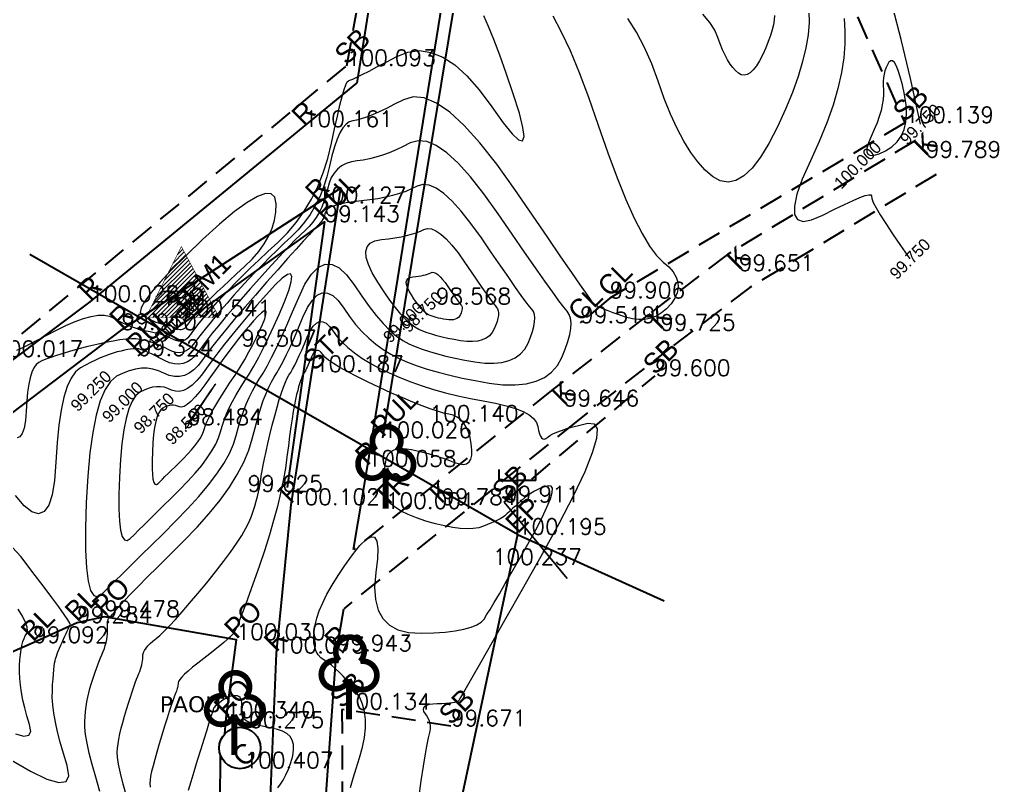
# Model space of a CAD drawing. Extents: x 0 to 10087, y 0 to 10179.
# Drawn here: x 9980.7 to 10041.9, y 10032 to 10079.9 of the extents above; entities that cross this region are included whole.
import ezdxf
from ezdxf.enums import TextEntityAlignment as Align

# ---------------------------------------------------------------- set-up
doc = ezdxf.new("R2010")
doc.units = 0
doc.header["$MEASUREMENT"] = 0
for name, pattern in [('ACAD_ISO10W100', [18, 12, -3, 0, -3]), ('DASHDOT', [1, 0.5, -0.25, 0, -0.25]), ('DASHED', [0.75, 0.5, -0.25]), ('HIDDEN', [0.375, 0.25, -0.125])]:
    doc.linetypes.add(name, pattern=pattern)
for name, color, linetype in [('2', 1, 'Continuous'), ('4', 3, 'Continuous'), ('Contour_RL', 44, 'Continuous'), ('TBM', 32, 'Continuous'), ('TEXT', 7, 'Continuous'), ('TREES', 3, 'Continuous')]:
    doc.layers.add(name, color=color, linetype=linetype)
for name, color, linetype, lineweight in [('BT ROAD', 251, 'Continuous', 30), ('BUILDING', 6, 'Continuous', 30), ('Contours', 42, 'Continuous', 13), ('EP', 5, 'ACAD_ISO10W100', 30), ('GRASS', 3, 'DASHDOT', 25), ('KATCHA RASTA', 42, 'HIDDEN', 30), ('SB', 1, 'DASHED', 30)]:
    doc.layers.add(name, color=color, linetype=linetype, lineweight=lineweight)
doc.styles.add('ROMANS', font='romans.shx', dxfattribs={"height": 3})
doc.styles.add('style19', font='', dxfattribs={"height": 5})
doc.styles.get('style19').set_extended_font_data('Swis721 Th BT')

# ---------------------------------------------------------------- blocks, each defined once
blk = doc.blocks.new('EP')
at = {"layer": 'EP', "linetype": 'Continuous'}
for p, q in [((-1.431, 4.235), (-1.431, 5.083)), ((0, 4.235), (0, 5.083)), ((1.431, 4.235), (1.431, 5.083)), ((-1.431, 4.235), (0, 4.235)), ((0, 0), (0, 4.235)), ((1.431, 4.235), (0, 4.235))]:
    blk.add_line(p, q, dxfattribs=at)

msp = doc.modelspace()

# ---------------------------------------------------------------- hatches: boundary and pattern name
at = {"layer": 'TBM'}
h = msp.add_hatch(dxfattribs=at)
h.set_pattern_fill('ANSI31', color=1, scale=1.511708, style=0)
h.set_pattern_definition([(45, (2399.75747, 2370.95507), (-0.1336173758, 0.1336173758), [])])
h.paths.add_polyline_path([(9988.598, 10061.248), (9993.187, 10061.248), (9990.819, 10065.685)])
h.paths.add_polyline_path([(9989.419, 10061.784), (9992.248, 10061.784), (9992.248, 10063.144), (9989.419, 10063.144)], flags=24)

# ---------------------------------------------------------------- linework, layer by layer
at = {"layer": '2', "linetype": 'Continuous'}
msp.add_lwpolyline([(10011.01, 10049.706), (10014.955, 10044.931)], dxfattribs=at)
at = {"layer": 'BT ROAD', "linetype": 'Continuous'}
for points in [[(10011.273, 10129.997), (10007.952, 10112.579), (10002.566, 10080.759), (10001.802, 10075.892)], [(10001.587, 10046.737), (10002.453, 10051.932), (10007.106, 10080.734), (10012.371, 10112.502), (10015.395, 10129.049)], [(9985.112, 10062.233), (10001.802, 10075.892)], [(9987.074, 10060.479), (10000.773, 10069.341)], [(10000.773, 10069.341), (9997.662, 10049.535), (9996.745, 10040.273), (9996.295, 10029.259), (9995.755, 10016.574), (9995.867, 9989.542), (9995.903, 9981.52), (9995.112, 9957.316), (9993.788, 9944.376), (9988.412, 9922.136), (9987.497, 9918.574)], [(9954.236, 10039.067), (9985.112, 10062.233)], [(9987.074, 10060.479), (9955.832, 10036.81)], [(9974.516, 9809.473), (9976.941, 9843.458), (9981.797, 9881.25), (9988.253, 9905.308), (9992.267, 9920.784), (9997.86, 9943.287), (10000.02, 9958.399), (10000.091, 9979.29), (9999.99, 9990.83), (10000, 10000), (9999.731, 10016.955), (9999.772, 10030.035), (10000.529, 10040.393), (10000.971, 10043.045)]]:
    msp.add_lwpolyline(points, dxfattribs=at)
at = {"layer": 'BUILDING', "linetype": 'Continuous'}
for points in [[(10003.428, 10053.72), (10009.392, 10089.772), (10013.145, 10111.862)], [(9988.111, 10058.86), (9999.776, 10067.226), (9997.428, 10050.628)], [(9993.539, 10035.226), (9993.615, 10036.211), (9994.265, 10041.093), (9986.004, 10042.531), (9984.293, 10042.168), (9981.555, 10040.918), (9975.019, 10038.045)], [(9993.222, 10027.973), (9993.262, 10033.887)]]:
    msp.add_lwpolyline(points, dxfattribs=at)
msp.add_circle((9994.478, 10034.334), 1.296, dxfattribs=at)
at = {"layer": 'Contours', "color": 122, "linetype": 'Continuous'}
for points in [[(10037.044, 10073.328), (10036.424, 10076.2), (10035.847, 10078.633), (10035.312, 10080.626)], [(9980.538, 10059.207), (9980.896, 10059.376), (9981.319, 10059.584), (9981.806, 10059.831), (9982.359, 10060.116), (9982.977, 10060.441), (9983.603, 10060.754), (9984.179, 10061.005), (9984.705, 10061.194), (9985.182, 10061.321), (9985.61, 10061.386), (9985.988, 10061.389), (9986.317, 10061.33), (9986.596, 10061.21), (9986.851, 10061.064), (9987.105, 10060.932), (9987.36, 10060.814), (9987.614, 10060.708), (9987.867, 10060.616), (9988.121, 10060.537), (9988.375, 10060.472), (9988.628, 10060.419), (9988.876, 10060.371), (9989.112, 10060.318), (9989.338, 10060.26), (9989.552, 10060.197), (9989.755, 10060.128), (9989.947, 10060.055), (9990.128, 10059.976), (9990.298, 10059.893), (9990.459, 10059.822), (9990.613, 10059.783), (9990.761, 10059.774), (9990.903, 10059.796), (9991.037, 10059.849), (9991.166, 10059.932), (9991.287, 10060.047), (9991.403, 10060.192), (9991.527, 10060.365), (9991.675, 10060.561), (9991.848, 10060.78), (9992.046, 10061.023), (9992.268, 10061.289), (9992.515, 10061.578), (9992.786, 10061.891), (9993.082, 10062.227), (9993.41, 10062.589), (9993.779, 10062.98), (9994.189, 10063.4), (9994.639, 10063.849), (9995.13, 10064.327), (9995.662, 10064.833), (9996.234, 10065.369), (9996.847, 10065.934), (9997.454, 10066.538), (9998.007, 10067.191), (9998.507, 10067.893), (9998.953, 10068.644), (9999.346, 10069.445), (9999.685, 10070.294), (9999.971, 10071.193), (10000.203, 10072.141), (10000.399, 10073.053), (10000.577, 10073.844), (10000.737, 10074.515), (10000.879, 10075.064), (10001.002, 10075.493), (10001.107, 10075.801), (10001.194, 10075.988), (10001.263, 10076.055), (10001.362, 10076.083), (10001.541, 10076.158), (10001.799, 10076.279), (10002.137, 10076.445), (10002.555, 10076.658), (10003.052, 10076.916), (10003.629, 10077.22), (10004.286, 10077.57), (10004.988, 10077.847), (10005.703, 10077.932), (10006.429, 10077.826), (10007.168, 10077.527), (10007.918, 10077.037), (10008.681, 10076.355), (10009.455, 10075.481), (10010.242, 10074.415), (10010.956, 10073.412), (10011.514, 10072.724), (10011.915, 10072.352), (10012.161, 10072.296), (10012.25, 10072.555), (10012.183, 10073.131), (10011.96, 10074.022), (10011.581, 10075.229), (10011.141, 10076.517), (10010.737, 10077.648), (10010.37, 10078.625), (10010.039, 10079.445), (10009.743, 10080.11)], [(10014.05, 10080.1), (10014.583, 10079.11), (10015.134, 10077.932), (10015.704, 10076.567), (10016.292, 10075.014), (10016.897, 10073.272), (10017.499, 10071.533), (10018.074, 10069.985), (10018.621, 10068.629), (10019.142, 10067.464), (10019.635, 10066.49), (10020.102, 10065.707), (10020.541, 10065.116), (10020.953, 10064.717), (10021.31, 10064.41), (10021.582, 10064.097), (10021.77, 10063.779), (10021.874, 10063.456), (10021.893, 10063.127), (10021.827, 10062.792), (10021.678, 10062.452), (10021.443, 10062.107), (10021.157, 10061.789), (10020.851, 10061.533), (10020.526, 10061.337), (10020.181, 10061.203), (10019.816, 10061.129), (10019.431, 10061.117), (10019.027, 10061.166), (10018.603, 10061.275), (10018.192, 10061.412), (10017.827, 10061.539), (10017.508, 10061.658), (10017.236, 10061.769), (10017.009, 10061.871), (10016.829, 10061.964), (10016.694, 10062.049), (10016.606, 10062.126), (10016.472, 10062.301), (10016.2, 10062.68), (10015.791, 10063.264), (10015.244, 10064.053), (10014.559, 10065.047), (10013.736, 10066.245), (10012.776, 10067.648), (10011.678, 10069.256), (10010.549, 10070.84), (10009.493, 10072.172), (10008.511, 10073.252), (10007.604, 10074.079), (10006.77, 10074.654), (10006.01, 10074.977), (10005.324, 10075.047), (10004.712, 10074.865), (10004.16, 10074.576), (10003.652, 10074.321), (10003.188, 10074.103), (10002.769, 10073.921), (10002.394, 10073.774), (10002.064, 10073.663), (10001.778, 10073.588), (10001.537, 10073.549), (10001.323, 10073.485), (10001.117, 10073.339), (10000.921, 10073.109), (10000.735, 10072.796), (10000.557, 10072.399), (10000.388, 10071.918), (10000.229, 10071.355), (10000.079, 10070.708), (9999.915, 10070.036), (9999.712, 10069.399), (9999.472, 10068.798), (9999.194, 10068.231), (9998.878, 10067.698), (9998.524, 10067.201), (9998.132, 10066.739), (9997.702, 10066.311), (9997.253, 10065.895), (9996.804, 10065.466), (9996.355, 10065.025), (9995.905, 10064.572), (9995.456, 10064.107), (9995.006, 10063.629), (9994.556, 10063.139), (9994.106, 10062.637), (9993.674, 10062.146), (9993.277, 10061.689), (9992.917, 10061.266), (9992.592, 10060.877), (9992.303, 10060.522), (9992.05, 10060.201), (9991.832, 10059.915), (9991.651, 10059.663), (9991.483, 10059.45), (9991.305, 10059.282), (9991.117, 10059.16), (9990.92, 10059.082), (9990.714, 10059.05), (9990.497, 10059.063), (9990.271, 10059.121), (9990.036, 10059.225), (9989.797, 10059.345), (9989.562, 10059.454), (9989.33, 10059.553), (9989.101, 10059.641), (9988.875, 10059.718), (9988.652, 10059.783), (9988.432, 10059.838), (9988.216, 10059.882), (9987.977, 10059.909), (9987.691, 10059.912), (9987.357, 10059.891), (9986.975, 10059.846), (9986.545, 10059.778), (9986.067, 10059.686), (9985.541, 10059.569), (9984.968, 10059.43), (9984.397, 10059.281), (9983.88, 10059.14), (9983.417, 10059.005), (9983.006, 10058.878), (9982.649, 10058.758), (9982.346, 10058.644), (9982.095, 10058.538), (9981.898, 10058.439), (9981.737, 10058.307), (9981.594, 10058.105), (9981.468, 10057.831), (9981.361, 10057.487), (9981.271, 10057.071), (9981.199, 10056.584), (9981.145, 10056.026), (9981.109, 10055.397), (9981.064, 10054.799), (9980.985, 10054.333), (9980.873, 10053.999), (9980.726, 10053.797), (9980.544, 10053.728)], [(10030.069, 10080.377), (10030.08, 10079.683), (10030.018, 10078.93), (10029.883, 10078.117), (10029.674, 10077.245), (10029.391, 10076.314), (10029.034, 10075.324), (10028.604, 10074.275), (10028.101, 10073.166), (10027.565, 10072.122), (10027.037, 10071.265), (10026.518, 10070.595), (10026.007, 10070.113), (10025.504, 10069.818), (10025.01, 10069.71), (10024.524, 10069.79), (10024.047, 10070.058), (10023.579, 10070.466), (10023.123, 10070.971), (10022.68, 10071.572), (10022.248, 10072.269), (10021.828, 10073.062), (10021.42, 10073.951), (10021.023, 10074.936), (10020.639, 10076.017), (10020.236, 10077.11), (10019.784, 10078.13), (10019.284, 10079.077), (10018.735, 10079.951)], [(10027.921, 10080.137), (10027.898, 10079.855), (10027.847, 10079.55), (10027.768, 10079.223), (10027.662, 10078.874), (10027.529, 10078.503), (10027.367, 10078.109), (10027.178, 10077.693), (10026.977, 10077.302), (10026.78, 10076.98), (10026.585, 10076.729), (10026.393, 10076.548), (10026.205, 10076.438), (10026.019, 10076.397), (10025.837, 10076.427), (10025.658, 10076.528), (10025.483, 10076.681), (10025.312, 10076.87), (10025.145, 10077.096), (10024.984, 10077.357), (10024.826, 10077.655), (10024.673, 10077.988), (10024.524, 10078.358), (10024.38, 10078.763), (10024.18, 10079.207), (10023.864, 10079.694), (10023.433, 10080.222)], [(10032.272, 10079.941), (10032.307, 10079.178), (10032.324, 10078.363), (10032.259, 10077.491), (10032.113, 10076.56), (10031.885, 10075.572), (10031.577, 10074.525), (10031.187, 10073.421), (10030.715, 10072.258), (10030.163, 10071.038), (10029.655, 10069.891), (10029.32, 10068.951), (10029.158, 10068.217), (10029.168, 10067.69), (10029.35, 10067.369), (10029.704, 10067.255), (10030.231, 10067.347), (10030.931, 10067.646), (10031.665, 10068.016), (10032.299, 10068.323), (10032.832, 10068.567), (10033.263, 10068.749), (10033.594, 10068.867), (10033.823, 10068.923), (10033.951, 10068.916), (10033.978, 10068.845), (10033.995, 10068.695), (10034.093, 10068.447), (10034.273, 10068.102), (10034.534, 10067.66), (10034.876, 10067.12), (10035.299, 10066.483), (10035.803, 10065.748), (10036.389, 10064.916)], [(9985.726, 10031.624), (9985.462, 10032.51), (9985.24, 10033.308), (9985.062, 10034.019), (9984.927, 10034.643), (9984.834, 10035.181), (9984.785, 10035.631), (9984.78, 10035.994), (9984.799, 10036.309), (9984.827, 10036.618), (9984.864, 10036.92), (9984.908, 10037.215), (9984.961, 10037.503), (9985.023, 10037.784), (9985.092, 10038.058), (9985.17, 10038.325), (9985.252, 10038.584), (9985.335, 10038.835), (9985.419, 10039.078), (9985.504, 10039.312), (9985.589, 10039.538), (9985.675, 10039.755), (9985.762, 10039.964), (9985.849, 10040.165), (9985.931, 10040.36), (9986.003, 10040.553), (9986.063, 10040.743), (9986.112, 10040.931), (9986.15, 10041.117), (9986.177, 10041.3), (9986.194, 10041.481), (9986.199, 10041.66), (9986.2, 10041.827), (9986.203, 10041.974), (9986.208, 10042.1), (9986.215, 10042.206), (9986.225, 10042.29), (9986.236, 10042.355), (9986.25, 10042.399), (9986.266, 10042.422), (9986.289, 10042.444), (9986.327, 10042.483), (9986.378, 10042.54), (9986.443, 10042.615), (9986.521, 10042.707), (9986.613, 10042.816), (9986.719, 10042.944), (9986.838, 10043.088), (9987.013, 10043.288), (9987.285, 10043.58), (9987.653, 10043.964), (9988.118, 10044.439), (9988.68, 10045.007), (9989.338, 10045.667), (9990.093, 10046.419), (9990.945, 10047.263), (9991.801, 10048.141), (9992.565, 10048.998), (9993.239, 10049.832), (9993.823, 10050.644), (9994.316, 10051.433), (9994.718, 10052.2), (9995.03, 10052.945), (9995.251, 10053.667), (9995.426, 10054.35), (9995.601, 10054.975), (9995.774, 10055.542), (9995.945, 10056.051), (9996.116, 10056.502), (9996.285, 10056.895), (9996.453, 10057.231), (9996.62, 10057.509), (9996.794, 10057.786), (9996.982, 10058.117), (9997.186, 10058.504), (9997.404, 10058.945), (9997.637, 10059.442), (9997.886, 10059.994), (9998.149, 10060.601), (9998.426, 10061.263), (9998.716, 10061.875), (9999.014, 10062.333), (9999.319, 10062.636), (9999.633, 10062.785), (9999.956, 10062.779), (10000.286, 10062.618), (10000.625, 10062.303), (10000.971, 10061.834), (10001.333, 10061.306), (10001.714, 10060.817), (10002.116, 10060.366), (10002.539, 10059.954), (10002.982, 10059.58), (10003.446, 10059.245), (10003.93, 10058.948), (10004.434, 10058.69), (10004.973, 10058.457), (10005.559, 10058.235), (10006.193, 10058.025), (10006.874, 10057.827), (10007.603, 10057.64), (10008.379, 10057.465), (10009.203, 10057.301), (10010.074, 10057.149), (10010.928, 10057.047), (10011.7, 10057.031), (10012.391, 10057.101), (10013, 10057.258), (10013.527, 10057.502), (10013.972, 10057.832), (10014.336, 10058.249), (10014.618, 10058.753), (10014.833, 10059.276), (10014.999, 10059.753), (10015.115, 10060.184), (10015.181, 10060.569), (10015.197, 10060.907), (10015.164, 10061.198), (10015.08, 10061.443), (10014.946, 10061.642), (10014.74, 10061.891), (10014.438, 10062.286), (10014.042, 10062.828), (10013.55, 10063.517), (10012.963, 10064.352), (10012.281, 10065.334), (10011.504, 10066.463), (10010.631, 10067.738), (10009.741, 10068.987), (10008.908, 10070.037), (10008.134, 10070.888), (10007.419, 10071.541), (10006.761, 10071.994), (10006.162, 10072.249), (10005.621, 10072.304), (10005.139, 10072.161), (10004.69, 10071.931), (10004.251, 10071.727), (10003.821, 10071.548), (10003.4, 10071.396), (10002.989, 10071.269), (10002.587, 10071.167), (10002.194, 10071.092), (10001.811, 10071.042), (10001.451, 10070.982), (10001.127, 10070.876), (10000.84, 10070.724), (10000.589, 10070.526), (10000.375, 10070.282), (10000.198, 10069.992), (10000.058, 10069.656), (9999.954, 10069.273), (9999.857, 10068.879), (9999.738, 10068.504), (9999.597, 10068.15), (9999.434, 10067.817), (9999.248, 10067.504), (9999.04, 10067.211), (9998.809, 10066.939), (9998.556, 10066.688), (9998.272, 10066.42), (9997.947, 10066.099), (9997.58, 10065.724), (9997.172, 10065.295), (9996.723, 10064.814), (9996.233, 10064.278), (9995.702, 10063.69), (9995.13, 10063.048), (9994.561, 10062.401), (9994.039, 10061.8), (9993.564, 10061.243), (9993.137, 10060.731), (9992.756, 10060.264), (9992.423, 10059.842), (9992.137, 10059.465), (9991.898, 10059.133), (9991.677, 10058.853), (9991.443, 10058.632), (9991.196, 10058.471), (9990.937, 10058.369), (9990.665, 10058.327), (9990.38, 10058.344), (9990.083, 10058.421), (9989.773, 10058.557), (9989.472, 10058.713), (9989.198, 10058.85), (9988.953, 10058.969), (9988.736, 10059.069), (9988.548, 10059.151), (9988.389, 10059.213), (9988.257, 10059.257), (9988.155, 10059.282), (9988.056, 10059.293), (9987.938, 10059.295), (9987.8, 10059.286), (9987.642, 10059.267), (9987.464, 10059.239), (9987.267, 10059.201), (9987.049, 10059.153), (9986.812, 10059.095), (9986.56, 10059.025), (9986.298, 10058.939), (9986.025, 10058.838), (9985.743, 10058.721), (9985.449, 10058.589), (9985.146, 10058.442), (9984.832, 10058.279), (9984.507, 10058.102), (9984.195, 10057.847), (9983.918, 10057.455), (9983.675, 10056.926), (9983.466, 10056.258), (9983.292, 10055.454), (9983.153, 10054.511), (9983.048, 10053.431), (9982.978, 10052.214), (9982.892, 10051.056), (9982.74, 10050.153), (9982.521, 10049.507), (9982.237, 10049.116), (9981.886, 10048.981), (9981.469, 10049.103), (9980.986, 10049.48), (9980.436, 10050.112)], [(9987.404, 10031.269), (9987.18, 10032.082), (9987.009, 10032.768), (9986.89, 10033.327), (9986.823, 10033.76), (9986.809, 10034.066), (9986.829, 10034.32), (9986.863, 10034.596), (9986.913, 10034.896), (9986.977, 10035.218), (9987.057, 10035.564), (9987.151, 10035.932), (9987.261, 10036.322), (9987.386, 10036.736), (9987.513, 10037.143), (9987.632, 10037.514), (9987.742, 10037.849), (9987.844, 10038.149), (9987.936, 10038.412), (9988.02, 10038.64), (9988.094, 10038.832), (9988.16, 10038.987), (9988.218, 10039.125), (9988.268, 10039.26), (9988.311, 10039.394), (9988.345, 10039.526), (9988.372, 10039.656), (9988.391, 10039.785), (9988.403, 10039.912), (9988.407, 10040.038), (9988.419, 10040.165), (9988.458, 10040.296), (9988.524, 10040.432), (9988.615, 10040.573), (9988.732, 10040.718), (9988.875, 10040.867), (9989.045, 10041.021), (9989.24, 10041.18), (9989.473, 10041.374), (9989.752, 10041.638), (9990.077, 10041.97), (9990.45, 10042.371), (9990.87, 10042.841), (9991.336, 10043.38), (9991.849, 10043.987), (9992.41, 10044.663), (9992.964, 10045.349), (9993.46, 10045.988), (9993.897, 10046.579), (9994.276, 10047.123), (9994.596, 10047.62), (9994.858, 10048.069), (9995.061, 10048.471), (9995.206, 10048.825), (9995.315, 10049.15), (9995.414, 10049.462), (9995.503, 10049.763), (9995.58, 10050.052), (9995.646, 10050.329), (9995.702, 10050.594), (9995.747, 10050.847), (9995.781, 10051.088), (9995.817, 10051.348), (9995.869, 10051.656), (9995.936, 10052.012), (9996.019, 10052.416), (9996.118, 10052.868), (9996.233, 10053.369), (9996.363, 10053.918), (9996.509, 10054.515), (9996.66, 10055.107), (9996.805, 10055.642), (9996.943, 10056.118), (9997.076, 10056.537), (9997.203, 10056.898), (9997.324, 10057.201), (9997.438, 10057.446), (9997.547, 10057.633), (9997.657, 10057.809), (9997.777, 10058.02), (9997.907, 10058.266), (9998.046, 10058.547), (9998.194, 10058.863), (9998.352, 10059.214), (9998.519, 10059.6), (9998.696, 10060.022), (9998.88, 10060.411), (9999.069, 10060.702), (9999.264, 10060.895), (9999.464, 10060.989), (9999.669, 10060.986), (9999.879, 10060.884), (10000.094, 10060.683), (10000.315, 10060.385), (10000.565, 10060.039), (10000.869, 10059.7), (10001.226, 10059.366), (10001.638, 10059.038), (10002.103, 10058.715), (10002.621, 10058.398), (10003.194, 10058.086), (10003.82, 10057.781), (10004.483, 10057.488), (10005.167, 10057.217), (10005.871, 10056.967), (10006.596, 10056.738), (10007.342, 10056.53), (10008.108, 10056.344), (10008.894, 10056.178), (10009.701, 10056.034), (10010.47, 10055.893), (10011.141, 10055.734), (10011.715, 10055.558), (10012.191, 10055.365), (10012.57, 10055.156), (10012.852, 10054.929), (10013.036, 10054.685), (10013.123, 10054.424), (10013.166, 10054.179), (10013.219, 10053.98), (10013.281, 10053.827), (10013.352, 10053.721), (10013.433, 10053.662), (10013.524, 10053.649), (10013.624, 10053.683), (10013.734, 10053.764), (10013.873, 10053.869), (10014.062, 10053.975), (10014.3, 10054.082), (10014.588, 10054.191), (10014.926, 10054.301), (10015.313, 10054.412), (10015.749, 10054.525), (10016.236, 10054.639), (10016.637, 10054.61), (10016.818, 10054.291), (10016.78, 10053.683), (10016.522, 10052.786), (10016.045, 10051.599), (10015.347, 10050.124), (10014.431, 10048.359), (10013.294, 10046.305), (10012.124, 10044.241), (10011.106, 10042.445), (10010.239, 10040.918), (10009.523, 10039.66), (10008.959, 10038.67), (10008.547, 10037.949), (10008.287, 10037.497), (10008.178, 10037.313), (10008.128, 10037.266), (10008.044, 10037.225), (10007.926, 10037.189), (10007.774, 10037.159), (10007.588, 10037.134), (10007.367, 10037.114), (10007.113, 10037.1), (10006.825, 10037.092), (10006.546, 10037.077), (10006.319, 10037.044), (10006.145, 10036.994), (10006.023, 10036.926), (10005.954, 10036.84), (10005.937, 10036.737), (10005.973, 10036.615), (10006.061, 10036.477), (10006.165, 10036.328), (10006.248, 10036.177), (10006.31, 10036.024), (10006.352, 10035.869), (10006.372, 10035.712), (10006.372, 10035.553), (10006.351, 10035.392), (10006.309, 10035.229), (10006.247, 10034.98), (10006.166, 10034.559), (10006.065, 10033.969), (10005.945, 10033.207), (10005.806, 10032.275), (10005.647, 10031.172)], [(10001.408, 10031.869), (10001.571, 10032.439), (10001.756, 10033.054), (10001.962, 10033.715), (10002.149, 10034.377), (10002.274, 10035), (10002.338, 10035.581), (10002.34, 10036.122), (10002.28, 10036.621), (10002.158, 10037.08), (10001.975, 10037.499), (10001.73, 10037.876), (10001.458, 10038.219), (10001.193, 10038.533), (10000.935, 10038.819), (10000.683, 10039.076), (10000.439, 10039.306), (10000.202, 10039.506), (9999.971, 10039.678), (9999.748, 10039.822), (9999.546, 10039.969), (9999.382, 10040.153), (9999.255, 10040.372), (9999.166, 10040.628), (9999.114, 10040.919), (9999.1, 10041.246), (9999.123, 10041.609), (9999.183, 10042.008), (9999.289, 10042.442), (9999.448, 10042.909), (9999.66, 10043.41), (9999.926, 10043.944), (10000.246, 10044.512), (10000.619, 10045.113), (10001.045, 10045.748), (10001.524, 10046.416), (10001.99, 10046.999), (10002.376, 10047.374), (10002.68, 10047.544), (10002.903, 10047.507), (10003.045, 10047.265), (10003.107, 10046.816), (10003.088, 10046.161), (10002.987, 10045.299), (10002.909, 10044.396), (10002.953, 10043.616), (10003.121, 10042.958), (10003.412, 10042.423), (10003.827, 10042.01), (10004.365, 10041.719), (10005.027, 10041.552), (10005.812, 10041.506), (10006.614, 10041.535), (10007.328, 10041.586), (10007.953, 10041.662), (10008.49, 10041.761), (10008.938, 10041.884), (10009.297, 10042.031), (10009.567, 10042.202), (10009.749, 10042.397), (10009.912, 10042.65), (10010.126, 10042.998), (10010.391, 10043.441), (10010.707, 10043.978), (10011.074, 10044.61), (10011.493, 10045.337), (10011.962, 10046.158), (10012.482, 10047.074), (10012.98, 10047.973), (10013.381, 10048.746), (10013.686, 10049.392), (10013.896, 10049.912), (10014.008, 10050.305), (10014.025, 10050.571), (10013.946, 10050.711), (10013.77, 10050.724), (10013.548, 10050.665), (10013.328, 10050.59), (10013.112, 10050.498), (10012.898, 10050.391), (10012.688, 10050.266), (10012.48, 10050.126), (10012.276, 10049.969), (10012.074, 10049.795), (10011.883, 10049.621), (10011.709, 10049.463), (10011.554, 10049.322), (10011.416, 10049.196), (10011.296, 10049.086), (10011.194, 10048.992), (10011.109, 10048.914), (10011.043, 10048.852), (10010.972, 10048.794), (10010.873, 10048.73), (10010.748, 10048.658), (10010.595, 10048.58), (10010.415, 10048.494), (10010.208, 10048.402), (10009.973, 10048.302), (10009.711, 10048.195), (10009.414, 10048.104), (10009.073, 10048.051), (10008.688, 10048.035), (10008.26, 10048.058), (10007.788, 10048.118), (10007.272, 10048.216), (10006.713, 10048.352), (10006.111, 10048.525), (10005.523, 10048.723), (10005.012, 10048.929), (10004.575, 10049.145), (10004.214, 10049.37), (10003.928, 10049.604), (10003.717, 10049.847), (10003.581, 10050.1), (10003.521, 10050.362), (10003.503, 10050.626), (10003.493, 10050.886), (10003.493, 10051.141), (10003.501, 10051.392), (10003.519, 10051.638), (10003.545, 10051.88), (10003.58, 10052.118), (10003.624, 10052.351), (10003.691, 10052.562), (10003.797, 10052.736), (10003.94, 10052.873), (10004.12, 10052.971), (10004.339, 10053.032), (10004.595, 10053.055), (10004.89, 10053.041), (10005.221, 10052.988), (10005.57, 10052.914), (10005.916, 10052.832), (10006.257, 10052.742), (10006.595, 10052.646), (10006.929, 10052.542), (10007.259, 10052.43), (10007.585, 10052.312), (10007.908, 10052.186), (10008.205, 10052.091), (10008.454, 10052.064), (10008.656, 10052.106), (10008.811, 10052.216), (10008.917, 10052.395), (10008.977, 10052.643), (10008.988, 10052.959), (10008.952, 10053.344), (10008.878, 10053.739), (10008.775, 10054.088), (10008.642, 10054.391), (10008.48, 10054.648), (10008.29, 10054.858), (10008.069, 10055.022), (10007.82, 10055.139), (10007.541, 10055.21), (10007.217, 10055.278), (10006.831, 10055.385), (10006.382, 10055.533), (10005.871, 10055.721), (10005.298, 10055.948), (10004.662, 10056.216), (10003.965, 10056.523), (10003.204, 10056.871), (10002.457, 10057.224), (10001.796, 10057.551), (10001.222, 10057.85), (10000.736, 10058.121), (10000.336, 10058.366), (10000.023, 10058.583), (9999.797, 10058.773), (9999.658, 10058.935), (9999.564, 10059.063), (9999.471, 10059.148), (9999.382, 10059.192), (9999.294, 10059.194), (9999.208, 10059.153), (9999.125, 10059.071), (9999.044, 10058.946), (9998.966, 10058.78), (9998.89, 10058.6), (9998.818, 10058.435), (9998.751, 10058.285), (9998.687, 10058.15), (9998.628, 10058.03), (9998.573, 10057.924), (9998.521, 10057.834), (9998.474, 10057.759), (9998.427, 10057.679), (9998.378, 10057.574), (9998.327, 10057.444), (9998.272, 10057.29), (9998.216, 10057.111), (9998.156, 10056.907), (9998.094, 10056.678), (9998.03, 10056.425), (9997.963, 10056.132), (9997.894, 10055.783), (9997.822, 10055.38), (9997.747, 10054.922), (9997.671, 10054.408), (9997.591, 10053.839), (9997.51, 10053.216), (9997.426, 10052.537), (9997.324, 10051.813), (9997.19, 10051.053), (9997.023, 10050.258), (9996.823, 10049.426), (9996.591, 10048.56), (9996.327, 10047.657), (9996.03, 10046.719), (9995.7, 10045.745), (9995.372, 10044.81), (9995.079, 10043.99), (9994.822, 10043.285), (9994.6, 10042.694), (9994.413, 10042.217), (9994.262, 10041.855), (9994.147, 10041.608), (9994.067, 10041.475), (9993.984, 10041.384), (9993.858, 10041.265), (9993.69, 10041.116), (9993.48, 10040.938), (9993.227, 10040.732), (9992.932, 10040.496), (9992.595, 10040.231), (9992.216, 10039.937), (9991.841, 10039.643), (9991.515, 10039.379), (9991.24, 10039.145), (9991.015, 10038.94), (9990.839, 10038.764), (9990.714, 10038.618), (9990.639, 10038.502), (9990.614, 10038.415), (9990.612, 10038.343), (9990.605, 10038.27), (9990.594, 10038.196), (9990.578, 10038.121), (9990.559, 10038.044), (9990.534, 10037.967), (9990.505, 10037.889), (9990.472, 10037.81), (9990.427, 10037.699), (9990.364, 10037.525), (9990.283, 10037.287), (9990.183, 10036.986), (9990.065, 10036.621), (9989.929, 10036.193), (9989.774, 10035.701), (9989.601, 10035.147), (9989.43, 10034.586), (9989.28, 10034.078), (9989.152, 10033.623), (9989.046, 10033.221), (9988.962, 10032.871), (9988.899, 10032.574), (9988.859, 10032.329), (9988.84, 10032.137), (9988.862, 10031.888)], [(9980.058, 10033.667), (9981.374, 10032.887), (9982.405, 10032.389), (9983.151, 10032.175), (9983.612, 10032.244), (9983.788, 10032.596), (9983.678, 10033.231), (9983.444, 10033.984), (9983.243, 10034.689), (9983.076, 10035.346), (9982.943, 10035.957), (9982.844, 10036.519), (9982.779, 10037.034), (9982.747, 10037.501), (9982.75, 10037.921), (9982.77, 10038.299), (9982.792, 10038.64), (9982.815, 10038.944), (9982.84, 10039.211), (9982.867, 10039.442), (9982.895, 10039.636), (9982.924, 10039.793), (9982.955, 10039.914), (9982.99, 10040.022), (9983.033, 10040.143), (9983.083, 10040.277), (9983.141, 10040.423), (9983.206, 10040.582), (9983.278, 10040.754), (9983.358, 10040.938), (9983.445, 10041.135), (9983.531, 10041.326), (9983.609, 10041.496), (9983.677, 10041.644), (9983.736, 10041.769), (9983.787, 10041.871), (9983.828, 10041.952), (9983.861, 10042.01), (9983.885, 10042.046), (9983.853, 10042.134), (9983.72, 10042.348), (9983.485, 10042.689), (9983.149, 10043.156), (9982.712, 10043.749), (9982.173, 10044.468), (9981.533, 10045.314), (9980.791, 10046.287), (9979.976, 10047.192)], [(9980.443, 10035.229), (9980.959, 10035.081), (9981.277, 10035.128), (9981.399, 10035.371), (9981.324, 10035.81), (9981.162, 10036.338), (9981.024, 10036.845), (9980.91, 10037.334), (9980.821, 10037.803), (9980.755, 10038.253), (9980.714, 10038.683), (9980.696, 10039.094), (9980.703, 10039.486), (9980.726, 10039.851), (9980.759, 10040.184), (9980.801, 10040.484), (9980.852, 10040.751), (9980.912, 10040.986), (9980.982, 10041.188), (9981.06, 10041.357), (9981.148, 10041.493), (9981.201, 10041.65), (9981.174, 10041.882), (9981.066, 10042.188), (9980.878, 10042.569), (9980.611, 10043.024)], [(9996.843, 10031.845), (9997.02, 10032.064), (9997.192, 10032.332), (9997.357, 10032.649), (9997.516, 10033.015), (9997.669, 10033.43), (9997.787, 10033.846), (9997.841, 10034.217), (9997.831, 10034.543), (9997.757, 10034.824), (9997.619, 10035.059), (9997.418, 10035.249), (9997.152, 10035.394), (9996.822, 10035.494), (9996.476, 10035.569), (9996.162, 10035.64), (9995.879, 10035.708), (9995.629, 10035.772), (9995.409, 10035.832), (9995.222, 10035.888), (9995.066, 10035.941), (9994.942, 10035.989), (9994.842, 10036.044), (9994.758, 10036.115), (9994.689, 10036.202), (9994.637, 10036.306), (9994.601, 10036.425), (9994.581, 10036.56), (9994.577, 10036.711), (9994.59, 10036.879), (9994.602, 10037.043), (9994.598, 10037.187), (9994.578, 10037.309), (9994.542, 10037.411), (9994.49, 10037.491), (9994.421, 10037.55), (9994.337, 10037.587), (9994.237, 10037.604), (9994.128, 10037.604), (9994.017, 10037.591), (9993.904, 10037.565), (9993.789, 10037.527), (9993.673, 10037.477), (9993.554, 10037.414), (9993.434, 10037.338), (9993.312, 10037.249), (9993.197, 10037.16), (9993.097, 10037.079), (9993.012, 10037.008), (9992.943, 10036.947), (9992.889, 10036.895), (9992.851, 10036.852), (9992.828, 10036.819), (9992.82, 10036.795), (9992.82, 10036.776), (9992.818, 10036.756), (9992.815, 10036.737), (9992.811, 10036.717), (9992.806, 10036.697), (9992.8, 10036.676), (9992.792, 10036.655), (9992.783, 10036.635), (9992.76, 10036.568), (9992.708, 10036.411), (9992.629, 10036.162), (9992.522, 10035.823), (9992.387, 10035.393), (9992.224, 10034.872), (9992.034, 10034.261), (9991.815, 10033.558), (9991.597, 10032.851), (9991.407, 10032.227), (9991.246, 10031.685)]]:
    msp.add_lwpolyline(points, dxfattribs=at)
for points in [[(10034.852, 10071.671), (10035.251, 10071.92), (10035.579, 10072.224), (10035.835, 10072.582), (10036.02, 10072.993), (10036.134, 10073.459), (10036.176, 10073.98), (10036.147, 10074.554), (10036.047, 10075.183), (10035.913, 10075.788), (10035.782, 10076.292), (10035.655, 10076.696), (10035.532, 10076.999), (10035.412, 10077.201), (10035.296, 10077.302), (10035.183, 10077.302), (10035.075, 10077.202), (10034.975, 10077.043), (10034.892, 10076.868), (10034.825, 10076.677), (10034.773, 10076.469), (10034.738, 10076.245), (10034.719, 10076.005), (10034.715, 10075.749), (10034.728, 10075.477), (10034.733, 10075.186), (10034.71, 10074.874), (10034.658, 10074.541), (10034.577, 10074.188), (10034.466, 10073.814), (10034.327, 10073.42), (10034.158, 10073.004), (10033.961, 10072.568), (10033.789, 10072.163), (10033.699, 10071.842), (10033.689, 10071.605), (10033.76, 10071.451), (10033.912, 10071.38), (10034.144, 10071.394), (10034.458, 10071.491)], [(9984.874, 10049.678), (9984.828, 10048.062), (9984.83, 10046.703), (9984.883, 10045.604), (9984.985, 10044.763), (9985.137, 10044.181), (9985.339, 10043.858), (9985.591, 10043.794), (9985.892, 10043.988), (9986.249, 10044.343), (9986.667, 10044.757), (9987.146, 10045.232), (9987.687, 10045.766), (9988.288, 10046.362), (9988.951, 10047.017), (9989.676, 10047.733), (9990.461, 10048.51), (9991.234, 10049.299), (9991.922, 10050.055), (9992.525, 10050.777), (9993.042, 10051.465), (9993.473, 10052.119), (9993.82, 10052.74), (9994.081, 10053.327), (9994.256, 10053.88), (9994.395, 10054.404), (9994.545, 10054.903), (9994.707, 10055.378), (9994.881, 10055.828), (9995.066, 10056.254), (9995.264, 10056.655), (9995.473, 10057.032), (9995.694, 10057.384), (9995.93, 10057.761), (9996.187, 10058.214), (9996.465, 10058.741), (9996.763, 10059.344), (9997.081, 10060.021), (9997.419, 10060.774), (9997.778, 10061.601), (9998.157, 10062.504), (9998.552, 10063.339), (9998.958, 10063.963), (9999.375, 10064.376), (9999.803, 10064.579), (10000.243, 10064.571), (10000.694, 10064.352), (10001.155, 10063.922), (10001.629, 10063.282), (10002.101, 10062.572), (10002.56, 10061.933), (10003.007, 10061.366), (10003.441, 10060.87), (10003.862, 10060.445), (10004.271, 10060.092), (10004.667, 10059.81), (10005.05, 10059.6), (10005.444, 10059.429), (10005.873, 10059.267), (10006.337, 10059.113), (10006.835, 10058.968), (10007.368, 10058.831), (10007.936, 10058.703), (10008.539, 10058.583), (10009.176, 10058.472), (10009.801, 10058.397), (10010.367, 10058.385), (10010.872, 10058.436), (10011.317, 10058.551), (10011.703, 10058.73), (10012.029, 10058.971), (10012.295, 10059.276), (10012.501, 10059.645), (10012.659, 10060.028), (10012.78, 10060.378), (10012.865, 10060.693), (10012.914, 10060.974), (10012.925, 10061.221), (10012.901, 10061.435), (10012.839, 10061.614), (10012.742, 10061.76), (10012.591, 10061.942), (10012.37, 10062.231), (10012.08, 10062.628), (10011.72, 10063.131), (10011.291, 10063.743), (10010.791, 10064.461), (10010.223, 10065.287), (10009.585, 10066.22), (10008.933, 10067.135), (10008.324, 10067.903), (10007.757, 10068.526), (10007.233, 10069.004), (10006.752, 10069.335), (10006.314, 10069.522), (10005.918, 10069.562), (10005.565, 10069.458), (10005.22, 10069.288), (10004.85, 10069.133), (10004.454, 10068.995), (10004.031, 10068.872), (10003.584, 10068.764), (10003.11, 10068.673), (10002.61, 10068.597), (10002.085, 10068.536), (10001.579, 10068.479), (10001.137, 10068.413), (10000.759, 10068.339), (10000.445, 10068.256), (10000.195, 10068.165), (10000.009, 10068.065), (9999.887, 10067.957), (9999.829, 10067.84), (9999.801, 10067.721), (9999.765, 10067.609), (9999.723, 10067.503), (9999.673, 10067.403), (9999.618, 10067.309), (9999.555, 10067.221), (9999.486, 10067.14), (9999.41, 10067.065), (9999.29, 10066.945), (9999.088, 10066.73), (9998.804, 10066.421), (9998.438, 10066.018), (9997.99, 10065.52), (9997.46, 10064.927), (9996.848, 10064.239), (9996.154, 10063.457), (9995.448, 10062.655), (9994.801, 10061.909), (9994.212, 10061.219), (9993.682, 10060.585), (9993.21, 10060.006), (9992.797, 10059.482), (9992.443, 10059.015), (9992.146, 10058.603), (9991.875, 10058.254), (9991.595, 10057.975), (9991.306, 10057.766), (9991.009, 10057.628), (9990.703, 10057.559), (9990.388, 10057.56), (9990.064, 10057.632), (9989.731, 10057.773), (9989.391, 10057.924), (9989.041, 10058.025), (9988.684, 10058.076), (9988.318, 10058.076), (9987.944, 10058.025), (9987.562, 10057.924), (9987.172, 10057.773), (9986.773, 10057.572), (9986.391, 10057.25), (9986.05, 10056.738), (9985.751, 10056.036), (9985.493, 10055.145), (9985.276, 10054.063), (9985.101, 10052.791), (9984.967, 10051.33)], [(9990.56, 10060.561), (9990.647, 10060.523), (9990.73, 10060.502), (9990.81, 10060.497), (9990.886, 10060.509), (9990.958, 10060.537), (9991.027, 10060.582), (9991.093, 10060.644), (9991.155, 10060.722), (9991.221, 10060.815), (9991.301, 10060.921), (9991.394, 10061.039), (9991.501, 10061.169), (9991.62, 10061.312), (9991.753, 10061.468), (9991.899, 10061.636), (9992.058, 10061.817), (9992.245, 10062.021), (9992.476, 10062.26), (9992.75, 10062.535), (9993.066, 10062.845), (9993.426, 10063.189), (9993.83, 10063.569), (9994.276, 10063.984), (9994.765, 10064.434), (9995.244, 10064.904), (9995.656, 10065.38), (9996.003, 10065.862), (9996.284, 10066.349), (9996.5, 10066.841), (9996.65, 10067.339), (9996.734, 10067.843), (9996.752, 10068.353), (9996.668, 10068.766), (9996.443, 10068.981), (9996.078, 10068.999), (9995.573, 10068.819), (9994.927, 10068.442), (9994.141, 10067.867), (9993.215, 10067.094), (9992.148, 10066.123), (9991.095, 10065.114), (9990.207, 10064.224), (9989.484, 10063.453), (9988.928, 10062.802), (9988.537, 10062.271), (9988.312, 10061.859), (9988.253, 10061.567), (9988.36, 10061.394), (9988.546, 10061.287), (9988.725, 10061.19), (9988.898, 10061.105), (9989.064, 10061.031), (9989.223, 10060.967), (9989.376, 10060.915), (9989.522, 10060.874), (9989.662, 10060.844), (9989.795, 10060.818), (9989.923, 10060.79), (9990.044, 10060.758), (9990.159, 10060.724), (9990.268, 10060.688), (9990.372, 10060.648), (9990.469, 10060.606)], [(10003.108, 10063.449), (10002.76, 10064.037), (10002.52, 10064.553), (10002.387, 10064.996), (10002.361, 10065.366), (10002.442, 10065.665), (10002.631, 10065.89), (10002.926, 10066.044), (10003.328, 10066.124), (10003.768, 10066.173), (10004.178, 10066.231), (10004.557, 10066.297), (10004.905, 10066.371), (10005.223, 10066.454), (10005.51, 10066.545), (10005.766, 10066.645), (10005.992, 10066.753), (10006.215, 10066.819), (10006.466, 10066.794), (10006.744, 10066.676), (10007.048, 10066.465), (10007.38, 10066.163), (10007.739, 10065.768), (10008.125, 10065.282), (10008.538, 10064.702), (10008.942, 10064.111), (10009.302, 10063.588), (10009.618, 10063.133), (10009.89, 10062.746), (10010.118, 10062.427), (10010.302, 10062.175), (10010.441, 10061.992), (10010.537, 10061.877), (10010.599, 10061.785), (10010.638, 10061.671), (10010.653, 10061.536), (10010.646, 10061.38), (10010.615, 10061.202), (10010.561, 10061.002), (10010.485, 10060.781), (10010.385, 10060.538), (10010.254, 10060.305), (10010.085, 10060.111), (10009.879, 10059.958), (10009.635, 10059.845), (10009.353, 10059.772), (10009.033, 10059.74), (10008.675, 10059.747), (10008.279, 10059.794), (10007.875, 10059.865), (10007.494, 10059.941), (10007.134, 10060.022), (10006.796, 10060.108), (10006.48, 10060.2), (10006.186, 10060.298), (10005.915, 10060.4), (10005.665, 10060.508), (10005.416, 10060.651), (10005.147, 10060.859), (10004.858, 10061.13), (10004.548, 10061.465), (10004.218, 10061.865), (10003.868, 10062.329), (10003.498, 10062.857)], [(9986.941, 10051.263), (9986.909, 10050.173), (9986.911, 10049.258), (9986.946, 10048.518), (9987.015, 10047.951), (9987.118, 10047.56), (9987.254, 10047.342), (9987.423, 10047.299), (9987.626, 10047.43), (9987.867, 10047.668), (9988.149, 10047.947), (9988.472, 10048.267), (9988.836, 10048.627), (9989.241, 10049.028), (9989.688, 10049.47), (9990.175, 10049.952), (9990.704, 10050.475), (9991.225, 10051.007), (9991.689, 10051.516), (9992.094, 10052.002), (9992.443, 10052.466), (9992.733, 10052.907), (9992.967, 10053.325), (9993.142, 10053.72), (9993.261, 10054.093), (9993.362, 10054.459), (9993.489, 10054.833), (9993.64, 10055.216), (9993.816, 10055.607), (9994.016, 10056.007), (9994.242, 10056.416), (9994.492, 10056.833), (9994.767, 10057.259), (9995.057, 10057.713), (9995.353, 10058.215), (9995.655, 10058.765), (9995.964, 10059.362), (9996.279, 10060.007), (9996.6, 10060.7), (9996.926, 10061.44), (9997.26, 10062.228), (9997.536, 10062.946), (9997.693, 10063.476), (9997.732, 10063.816), (9997.651, 10063.969), (9997.451, 10063.932), (9997.132, 10063.707), (9996.693, 10063.294), (9996.136, 10062.692), (9995.538, 10062.011), (9994.977, 10061.359), (9994.453, 10060.737), (9993.967, 10060.145), (9993.518, 10059.582), (9993.106, 10059.05), (9992.732, 10058.547), (9992.394, 10058.074), (9992.082, 10057.651), (9991.781, 10057.301), (9991.491, 10057.023), (9991.212, 10056.817), (9990.945, 10056.684), (9990.69, 10056.622), (9990.446, 10056.633), (9990.213, 10056.716), (9989.983, 10056.817), (9989.748, 10056.885), (9989.507, 10056.919), (9989.261, 10056.919), (9989.009, 10056.885), (9988.751, 10056.817), (9988.488, 10056.715), (9988.22, 10056.579), (9987.963, 10056.363), (9987.733, 10056.018), (9987.532, 10055.545), (9987.358, 10054.944), (9987.212, 10054.216), (9987.094, 10053.359), (9987.003, 10052.375)], [(10005.203, 10062.657), (10005.057, 10062.905), (10004.956, 10063.122), (10004.9, 10063.309), (10004.889, 10063.465), (10004.923, 10063.59), (10005.002, 10063.685), (10005.127, 10063.75), (10005.296, 10063.784), (10005.482, 10063.805), (10005.654, 10063.829), (10005.814, 10063.856), (10005.96, 10063.888), (10006.094, 10063.922), (10006.215, 10063.961), (10006.323, 10064.003), (10006.418, 10064.049), (10006.512, 10064.076), (10006.618, 10064.066), (10006.735, 10064.016), (10006.863, 10063.927), (10007.003, 10063.8), (10007.154, 10063.634), (10007.317, 10063.429), (10007.49, 10063.185), (10007.661, 10062.936), (10007.813, 10062.716), (10007.946, 10062.524), (10008.06, 10062.361), (10008.156, 10062.226), (10008.234, 10062.12), (10008.293, 10062.043), (10008.333, 10061.995), (10008.359, 10061.956), (10008.376, 10061.908), (10008.382, 10061.851), (10008.379, 10061.785), (10008.366, 10061.71), (10008.344, 10061.625), (10008.311, 10061.532), (10008.269, 10061.43), (10008.214, 10061.332), (10008.143, 10061.25), (10008.056, 10061.186), (10007.953, 10061.138), (10007.834, 10061.108), (10007.699, 10061.094), (10007.548, 10061.097), (10007.381, 10061.117), (10007.211, 10061.147), (10007.05, 10061.179), (10006.899, 10061.213), (10006.756, 10061.249), (10006.623, 10061.288), (10006.5, 10061.329), (10006.385, 10061.372), (10006.28, 10061.418), (10006.175, 10061.478), (10006.062, 10061.566), (10005.94, 10061.68), (10005.81, 10061.821), (10005.671, 10061.99), (10005.523, 10062.185), (10005.367, 10062.408)], [(9990.823, 10061.229), (9990.835, 10061.224), (9990.847, 10061.221), (9990.858, 10061.22), (9990.869, 10061.222), (9990.879, 10061.226), (9990.889, 10061.232), (9990.898, 10061.241), (9990.907, 10061.252), (9990.916, 10061.265), (9990.928, 10061.28), (9990.941, 10061.297), (9990.956, 10061.315), (9990.973, 10061.335), (9990.991, 10061.357), (9991.012, 10061.381), (9991.034, 10061.406), (9991.06, 10061.435), (9991.093, 10061.469), (9991.131, 10061.508), (9991.176, 10061.551), (9991.227, 10061.6), (9991.283, 10061.654), (9991.346, 10061.712), (9991.415, 10061.775), (9991.483, 10061.842), (9991.541, 10061.909), (9991.59, 10061.977), (9991.63, 10062.045), (9991.66, 10062.115), (9991.681, 10062.185), (9991.693, 10062.256), (9991.695, 10062.327), (9991.683, 10062.386), (9991.652, 10062.416), (9991.6, 10062.419), (9991.529, 10062.393), (9991.438, 10062.34), (9991.327, 10062.259), (9991.197, 10062.15), (9991.047, 10062.013), (9990.898, 10061.871), (9990.773, 10061.745), (9990.671, 10061.637), (9990.593, 10061.545), (9990.538, 10061.47), (9990.506, 10061.412), (9990.498, 10061.371), (9990.513, 10061.346), (9990.539, 10061.331), (9990.565, 10061.318), (9990.589, 10061.306), (9990.612, 10061.295), (9990.635, 10061.286), (9990.656, 10061.279), (9990.677, 10061.273), (9990.697, 10061.269), (9990.715, 10061.265), (9990.733, 10061.261), (9990.75, 10061.257), (9990.766, 10061.252), (9990.782, 10061.247), (9990.796, 10061.241), (9990.81, 10061.235)], [(9989.007, 10052.846), (9988.991, 10052.285), (9988.992, 10051.813), (9989.01, 10051.432), (9989.045, 10051.14), (9989.098, 10050.938), (9989.168, 10050.825), (9989.256, 10050.803), (9989.36, 10050.871), (9989.484, 10050.993), (9989.63, 10051.137), (9989.796, 10051.302), (9989.984, 10051.488), (9990.193, 10051.694), (9990.423, 10051.922), (9990.675, 10052.171), (9990.948, 10052.441), (9991.216, 10052.715), (9991.455, 10052.977), (9991.664, 10053.228), (9991.844, 10053.467), (9991.993, 10053.694), (9992.114, 10053.91), (9992.204, 10054.114), (9992.265, 10054.306), (9992.33, 10054.513), (9992.432, 10054.762), (9992.573, 10055.053), (9992.751, 10055.386), (9992.966, 10055.76), (9993.22, 10056.176), (9993.511, 10056.635), (9993.84, 10057.135), (9994.176, 10057.648), (9994.49, 10058.146), (9994.781, 10058.629), (9995.049, 10059.097), (9995.294, 10059.55), (9995.517, 10059.988), (9995.716, 10060.411), (9995.894, 10060.819), (9996.03, 10061.173), (9996.107, 10061.434), (9996.126, 10061.602), (9996.086, 10061.677), (9995.988, 10061.659), (9995.83, 10061.548), (9995.614, 10061.344), (9995.34, 10061.048), (9995.031, 10060.693), (9994.715, 10060.314), (9994.39, 10059.911), (9994.057, 10059.485), (9993.716, 10059.035), (9993.366, 10058.562), (9993.008, 10058.065), (9992.642, 10057.543), (9992.288, 10057.048), (9991.966, 10056.626), (9991.675, 10056.279), (9991.415, 10056.006), (9991.187, 10055.808), (9990.991, 10055.683), (9990.827, 10055.633), (9990.694, 10055.657), (9990.576, 10055.71), (9990.454, 10055.745), (9990.33, 10055.763), (9990.203, 10055.763), (9990.073, 10055.745), (9989.941, 10055.71), (9989.805, 10055.658), (9989.666, 10055.587), (9989.534, 10055.476), (9989.415, 10055.298), (9989.311, 10055.054), (9989.222, 10054.745), (9989.147, 10054.369), (9989.086, 10053.927), (9989.039, 10053.42)], [(9991.074, 10054.431), (9991.073, 10054.397), (9991.073, 10054.369), (9991.074, 10054.346), (9991.076, 10054.328), (9991.079, 10054.316), (9991.084, 10054.309), (9991.089, 10054.308), (9991.095, 10054.312), (9991.102, 10054.319), (9991.111, 10054.328), (9991.121, 10054.338), (9991.132, 10054.349), (9991.145, 10054.362), (9991.159, 10054.375), (9991.174, 10054.39), (9991.191, 10054.406), (9991.207, 10054.423), (9991.221, 10054.439), (9991.234, 10054.454), (9991.245, 10054.468), (9991.254, 10054.482), (9991.261, 10054.495), (9991.266, 10054.507), (9991.27, 10054.519), (9991.29, 10054.555), (9991.346, 10054.644), (9991.436, 10054.784), (9991.561, 10054.976), (9991.721, 10055.219), (9991.917, 10055.514), (9992.147, 10055.86), (9992.412, 10056.258), (9992.659, 10056.629), (9992.834, 10056.894), (9992.937, 10057.054), (9992.968, 10057.108), (9992.927, 10057.057), (9992.814, 10056.9), (9992.63, 10056.637), (9992.373, 10056.269), (9992.098, 10055.875), (9991.859, 10055.533), (9991.656, 10055.245), (9991.488, 10055.01), (9991.357, 10054.827), (9991.26, 10054.698), (9991.2, 10054.622), (9991.175, 10054.6), (9991.168, 10054.603), (9991.161, 10054.605), (9991.153, 10054.606), (9991.146, 10054.606), (9991.138, 10054.605), (9991.13, 10054.603), (9991.122, 10054.6), (9991.113, 10054.595), (9991.106, 10054.589), (9991.098, 10054.578), (9991.092, 10054.564), (9991.087, 10054.545), (9991.082, 10054.523), (9991.079, 10054.496), (9991.076, 10054.466)]]:
    msp.add_lwpolyline(points, close=True, dxfattribs=at)
at = {"layer": 'EP', "linetype": 'Continuous'}
for points in [[(10011.849, 10047.672), (9981.337, 10065.188)], [(10011.849, 10047.672), (10001.933, 10001.062), (9983.532, 9918.645), (9969.827, 9840.025)], [(10011.849, 10047.672), (10021.022, 10043.525)]]:
    msp.add_lwpolyline(points, dxfattribs=at)
at = {"layer": 'KATCHA RASTA', "ltscale": 6}
for points in [[(10036.731, 10072.323), (10024.979, 10065.193), (10020.012, 10061.421), (10013.964, 10056.677), (10001.587, 10046.737)], [(10038.025, 10070.191), (10026.383, 10063.129), (10021.536, 10059.447), (10015.514, 10054.725), (10000.971, 10043.045)]]:
    msp.add_lwpolyline(points, dxfattribs=at)
at = {"layer": 'SB', "ltscale": 3}
for points in [[(9953.554, 10040.03), (9979.111, 10058.798), (10001.161, 10076.987), (10007.297, 10110.673), (10006.171, 10116.477)], [(10027.379, 10093.014), (10031.257, 10084.15), (10036.073, 10073.419), (10017.614, 10062.459), (10015.761, 10060.917)], [(10011.01, 10049.706), (10020.447, 10057.602)], [(10007.682, 10035.707), (10000.86, 10036.749), (10000.951, 10017.097), (10000.542, 10004.836), (10001.317, 10000.05)]]:
    msp.add_lwpolyline(points, dxfattribs=at)
at = {"layer": 'TBM', "color": 1, "const_width": 0.0378}
msp.add_lwpolyline([(9990.819, 10065.685), (9988.598, 10061.248), (9993.187, 10061.248), (9990.819, 10065.685)], dxfattribs=at)
at = {"layer": 'TREES', "color": 3}
for points in [[(10003.593, 10051.799, 0.357, 0.357, 2.255331), (10004.299, 10052.916, 0.357, 0.357, 2.255331), (10002.979, 10052.958, 0.357, 0.357, 2.255331), (10003.598, 10051.791, 0, 0, 0)], [(10001.298, 10038.635, 0.357, 0.357, 2.255331), (10002.004, 10039.751, 0.357, 0.357, 2.255331), (10000.683, 10039.794, 0.357, 0.357, 2.255331), (10001.303, 10038.627, 0, 0, 0)], [(9994.127, 10036.41, 0.357, 0.357, 2.255331), (9994.833, 10037.527, 0.357, 0.357, 2.255331), (9993.512, 10037.569, 0.357, 0.357, 2.255331), (9994.132, 10036.402, 0, 0, 0)]]:
    msp.add_lwpolyline(points, format="xyseb", dxfattribs=at)
at = {"layer": 'TREES', "color": 244, "const_width": 0.357}
for points in [[(10003.598, 10051.791), (10003.598, 10049.295)], [(10001.303, 10038.627), (10001.303, 10036.131)], [(9994.132, 10036.402), (9994.132, 10033.906)]]:
    msp.add_lwpolyline(points, dxfattribs=at)

# ---------------------------------------------------------------- block references
at = {"layer": 'GRASS', "xscale": 0.799931034034671, "yscale": 0.799931034034671, "zscale": 0.7999310340348984}
msp.add_blockref('EP', (10011.849, 10047.672), dxfattribs=at)

# ---------------------------------------------------------------- texts
at = {"layer": '2'}
for s, p in [('SB', (10001.161, 10076.987)), ('SB', (10036.073, 10073.419)), ('R', (9998.478, 10073.172)), ('K', (10037.378, 10071.257)), ('R', (9999.323, 10068.403)), ('PUL', (9999.776, 10067.226)), ('K', (10025.681, 10064.161)), ('TBM1', (9990.866, 10061.339)), ('CL', (10017.614, 10062.459)), ('R', (9985.112, 10062.233)), ('CL', (10015.761, 10060.917)), ('R', (9987.074, 10060.479)), ('PUL', (9988.111, 10058.86)), ('K', (10020.774, 10060.434)), ('ST2', (9999.167, 10057.852)), ('SB', (10020.447, 10057.602)), ('K', (10014.739, 10055.701)), ('PUL', (10003.428, 10053.72)), ('R', (10002.453, 10051.932)), ('SB', (10011.01, 10049.706)), ('TR', (10003.598, 10049.295)), ('K', (10007.075, 10049.546)), ('R', (9997.662, 10049.535)), ('EP', (10011.849, 10047.672)), ('PO', (9986.004, 10042.531)), ('BL', (9984.293, 10042.168)), ('PO', (9994.265, 10041.093)), ('BL', (9981.555, 10040.918)), ('R', (9996.745, 10040.273)), ('R', (10000.529, 10040.393)), ('SB', (10000.86, 10036.749)), ('PO', (9993.615, 10036.211)), ('SB', (10007.682, 10035.707)), ('C', (9994.193, 10035.598)), ('C', (9994.763, 10033.07))]:
    msp.add_text(s, height=1.25, rotation=45, dxfattribs=at).set_placement(p)
at = {"layer": '4', "style": 'ROMANS'}
for s, p in [('100.093', (10001.161, 10076.987)), ('100.139', (10036.073, 10073.419)), ('100.161', (9998.478, 10073.172)), ('99.789', (10037.378, 10071.257)), ('100.127', (9999.323, 10068.403)), ('99.143', (9999.776, 10067.226)), ('99.651', (10025.681, 10064.161)), ('99.906', (10017.614, 10062.459)), ('100.028', (9985.112, 10062.233)), ('98.568', (10006.728, 10062.08)), ('100.541', (9990.866, 10061.339)), ('99.519', (10015.761, 10060.917)), ('99.910', (9987.074, 10060.479)), ('99.725', (10020.774, 10060.434)), ('98.507', (9994.565, 10059.449)), ('100.017', (9979.111, 10058.798)), ('99.324', (9988.111, 10058.86)), ('100.187', (9999.167, 10057.852)), ('99.600', (10020.447, 10057.602)), ('99.646', (10014.739, 10055.701)), ('98.484', (9991.206, 10054.532)), ('100.140', (10006.334, 10054.749)), ('100.026', (10003.428, 10053.72)), ('100.058', (10002.453, 10051.932)), ('99.625', (9994.958, 10050.365)), ('100.102', (9997.662, 10049.535)), ('99.784', (10007.075, 10049.546)), ('99.911', (10011.01, 10049.706)), ('100.001', (10003.598, 10049.295)), ('100.195', (10011.849, 10047.672)), ('100.237', (10010.291, 10045.792)), ('99.284', (9984.293, 10042.168)), ('99.478', (9986.004, 10042.531)), ('99.092', (9981.555, 10040.918)), ('100.030', (9994.265, 10041.093)), ('99.943', (10000.529, 10040.393)), ('100.073', (9996.745, 10040.273)), ('100.134', (10000.86, 10036.749)), ('100.340', (9993.615, 10036.211)), ('100.275', (9994.193, 10035.598)), ('99.671', (10007.682, 10035.707)), ('100.407', (9994.763, 10033.07))]:
    msp.add_text(s, height=1, dxfattribs=at).set_placement(p)
at = {"layer": 'Contour_RL', "color": 122, "linetype": 'Continuous'}
for s, p in [('99.750', (10037.044, 10073.328)), ('100.000', (10033.113, 10070.782)), ('99.750', (10036.389, 10064.916)), ('98.750', (10005.878, 10061.605)), ('100.250', (9990.207, 10060.746)), ('100.500', (9990.773, 10061.255)), ('99.000', (10004.71, 10060.952)), ('99.250', (9985.162, 10056.664)), ('99.000', (9987.135, 10055.968)), ('98.750', (9989.107, 10055.272)), ('98.500', (9991.08, 10054.577))]:
    msp.add_text(s, height=0.75, rotation=44.99999, dxfattribs=at).set_placement(p, align=Align.MIDDLE_CENTER)
at = {"layer": 'TBM', "style": 'style19'}
msp.add_text('TBM', height=0.907, dxfattribs=at).set_placement((9989.646, 10062.011))
at = {"layer": 'TEXT', "linetype": 'Continuous', "insert": (9989.47, 10037.571), "char_height": 1, "width": 1.00371, "attachment_point": 1}
msp.add_mtext('{\\fVerdana|b0|i0|c0|p34;PAOU}', dxfattribs=at)

doc.saveas('drawing.dxf')
